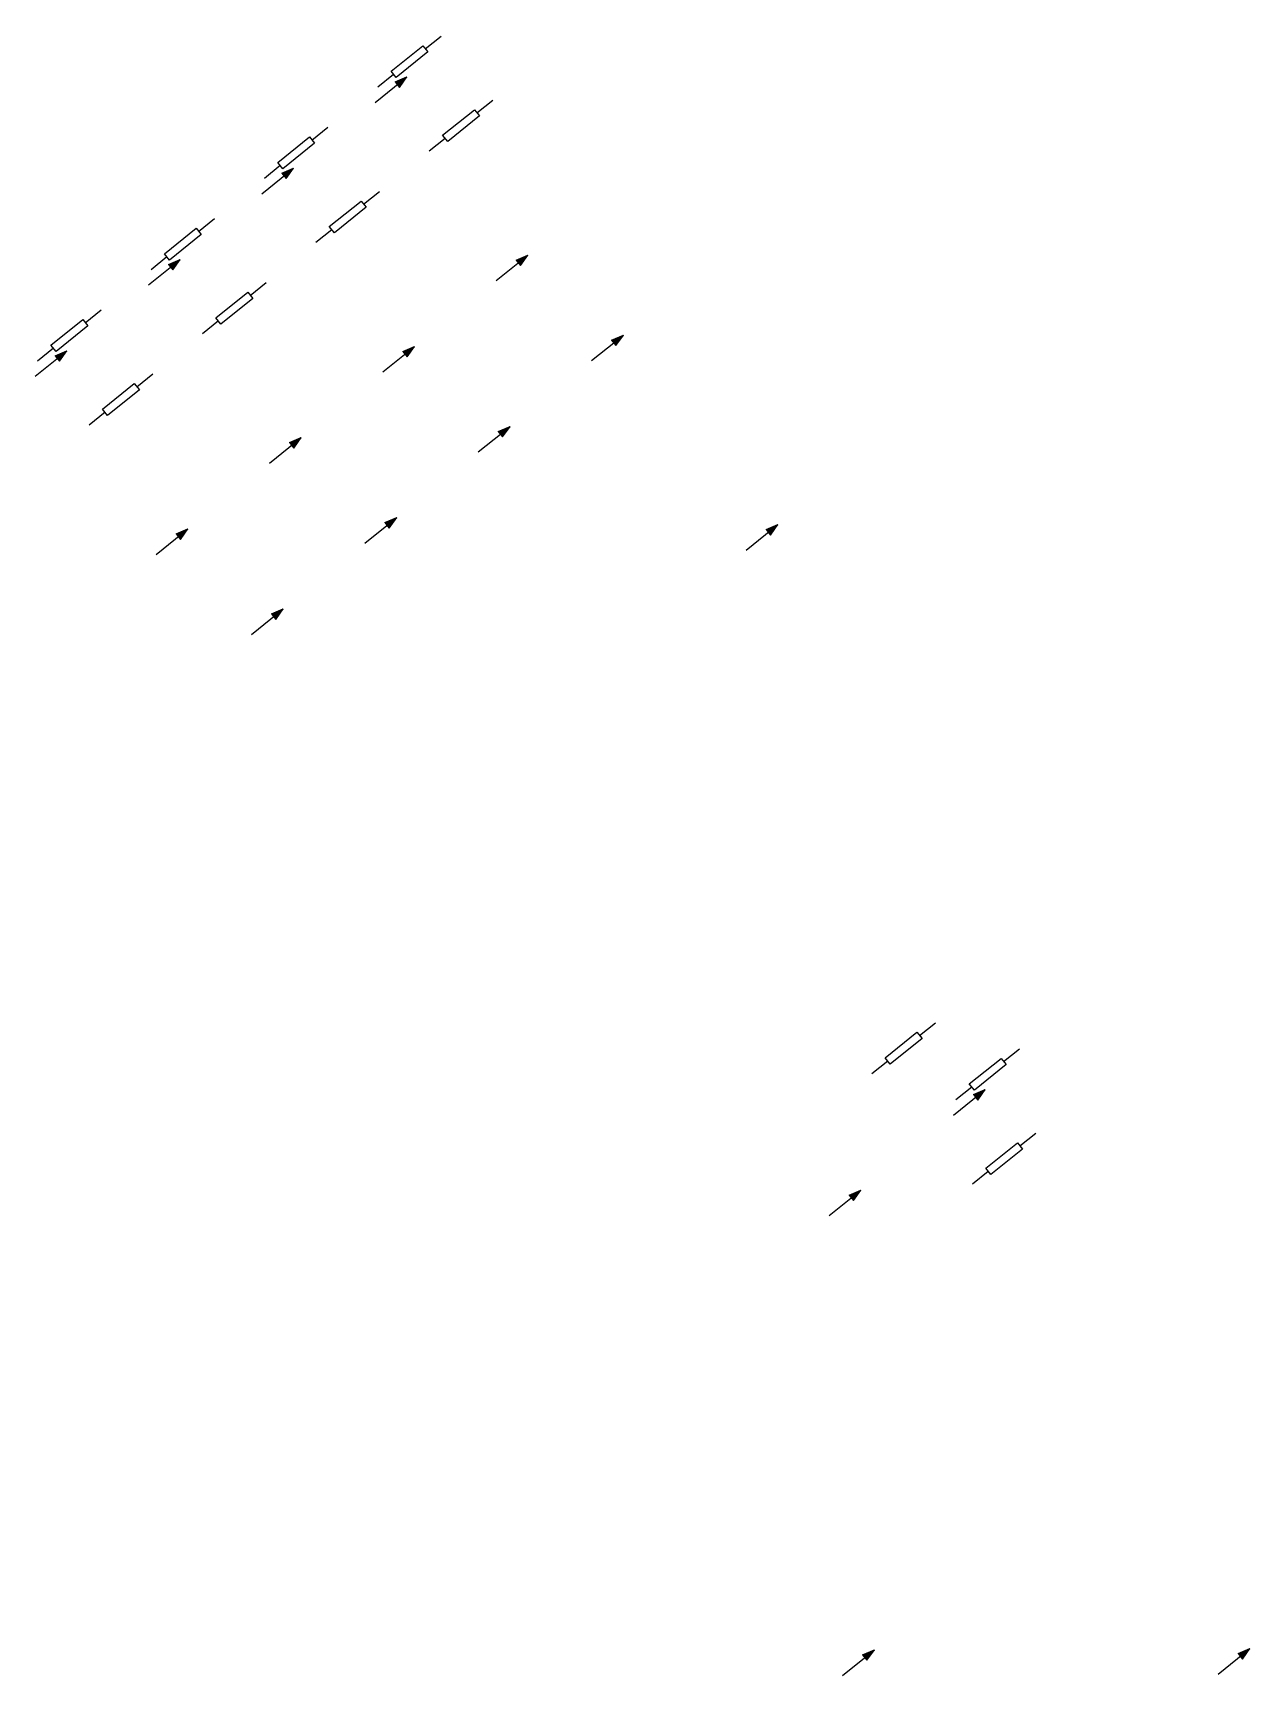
# Model space of a CAD drawing. Header units: millimetres. Extents: x -14244 to 1683, y 492 to 30778.
# Drawn here: x -10815 to -4620, y 3336 to 11697 of the extents above; entities that cross this region are included whole.
import ezdxf

# ---------------------------------------------------------------- set-up
doc = ezdxf.new("R2010")
doc.units = ezdxf.units.MM
doc.styles.add('текст', font='isocpeui.ttf')

# ---------------------------------------------------------------- blocks, each defined once
blk = doc.blocks.new('Резистор')
for p, q in [((940, 905), (935, 905)), ((950, 905), (955, 905))]:
    blk.add_line(p, q)
blk.add_lwpolyline([(940, 903), (950, 903), (950, 907), (940, 907)], close=True)
blk = doc.blocks.new('Питание')
h = blk.add_hatch(color=256)
h.dxf.hatch_style = 1
h.paths.add_polyline_path([(973.03, 911.75), (970, 910), (973.03, 910)])
h.paths.add_polyline_path([(973.03, 910), (970, 910), (973.03, 908.25)])
for p, q in [((973.03, 911.75), (970, 910)), ((980, 910), (970, 910)), ((973.03, 908.25), (970, 910)), ((973.03, 911.75), (973.03, 908.25))]:
    blk.add_line(p, q)
blk = doc.blocks.new('Принципиальная схема')
at = {"rotation": 270}
for name, p in [('Питание', (115, 1870.66)), ('Питание', (175.01, 1869.91)), ('Питание', (257.68, 1866.64)), ('Питание', (205, 1857.88)), ('Резистор', (242.5, 1821.64)), ('Резистор', (262.68, 1821.64)), ('Питание', (175.01, 1797.41)), ('Питание', (257.68, 1794.14)), ('Питание', (205, 1785.38)), ('Резистор', (242.5, 1749.14)), ('Резистор', (262.68, 1749.14)), ('Питание', (-24.89, 1774.49)), ('Резистор', (-19.89, 1729.49)), ('Резистор', (-38.55, 1709.48)), ('Резистор', (-1.98, 1705.02)), ('Питание', (175.01, 1724.91)), ('Питание', (257.68, 1721.64)), ('Питание', (205, 1712.88)), ('Резистор', (242.5, 1676.64)), ('Резистор', (262.68, 1676.64)), ('Питание', (-172.5, 1702.46)), ('Питание', (-24.97, 1694.88)), ('Питание', (175.01, 1652.38)), ('Питание', (257.68, 1649.11)), ('Питание', (205, 1640.35)), ('Резистор', (242.5, 1604.11)), ('Резистор', (262.68, 1604.11)), ('Питание', (-114.92, 1556.4))]:
    blk.add_blockref(name, p, dxfattribs=at)
at = {"style": 'текст'}
for tag in ['27', '28', '29']:
    blk.add_attdef(tag, (721.2, 927.5), '', height=0.00000522, dxfattribs=at)
for tag, p in [('ПРИМЕНЯЕМОСТЬ', (650.2, 745)), ('СПРАВ№', (650.2, 685)), ('ДАТАУЧЁТАДУБЛ', (650.2, 628)), ('ИНВ№ДУБЛ', (650.2, 603)), ('ВЗАМИНВ№', (650.2, 578)), ('ДАТАУЧЁТА', (650.2, 543)), ('ИНВ№ПОДЛ', (650.2, 518))]:
    blk.add_attdef(tag, p, '', height=2.5, rotation=90, dxfattribs=at)

msp = doc.modelspace()

# ---------------------------------------------------------------- block references
at = {"xscale": -20.7067742474419, "yscale": 10.20057419529758, "zscale": 20.7067742474419, "rotation": 308.8484126310157}
msp.add_blockref('Принципиальная схема', (1069, 744.1), dxfattribs=at)

doc.saveas('drawing.dxf')
